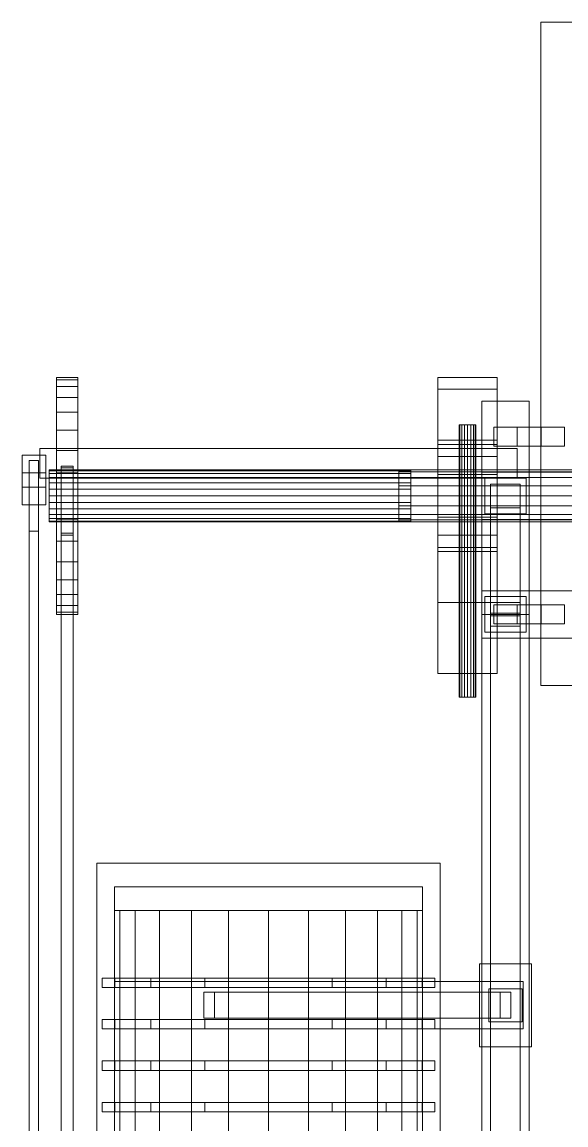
# Model space of a CAD drawing. Header units: millimetres. Extents: x -1970 to 34302, y -65268 to 6837.
# Drawn here: x 31644 to 32103, y -17031 to -16100 of the extents above; entities that cross this region are included whole.
import ezdxf

# ---------------------------------------------------------------- set-up
doc = ezdxf.new("R2010")
doc.units = ezdxf.units.MM
doc.layers.add('superior_tolva_provisional', color=7, linetype='Continuous', lineweight=0)

msp = doc.modelspace()

# ---------------------------------------------------------------- linework, layer by layer
at = {"layer": 'superior_tolva_provisional'}
for p, q in [((32082.083, -16660), (32082.083, -16100)), ((32082.083, -16100), (34182.083, -16100)), ((31673.083, -16400), (31673.083, -16401.921)), ((31673.083, -16400), (31691.083, -16400)), ((31673.083, -16401.921), (31673.083, -16407.612)), ((31691.083, -16401.921), (31673.083, -16401.921)), ((31691.083, -16401.921), (31691.083, -16400)), ((31691.083, -16401.921), (31691.083, -16407.612)), ((31995.083, -16650), (31995.083, -16400)), ((31995.083, -16400), (32045.083, -16400)), ((32045.083, -16400), (32045.083, -16650)), ((31673.083, -16407.612), (31673.083, -16416.853)), ((31691.083, -16407.612), (31673.083, -16407.612)), ((31691.083, -16407.612), (31691.083, -16416.853)), ((31995.083, -16590), (31995.083, -16410)), ((31995.083, -16410), (32045.083, -16410)), ((32045.083, -16410), (32045.083, -16590)), ((31673.083, -16416.853), (31673.083, -16429.289)), ((31691.083, -16416.853), (31673.083, -16416.853)), ((31691.083, -16416.853), (31691.083, -16429.289)), ((32032.083, -16420), (32072.083, -16420)), ((32032.083, -16420), (32032.083, -16500)), ((32072.083, -16500), (32072.083, -16420)), ((31673.083, -16429.289), (31673.083, -16444.443)), ((31691.083, -16429.289), (31673.083, -16429.289)), ((31691.083, -16429.289), (31691.083, -16444.443)), ((32013.083, -16440), (32013.616, -16440)), ((32013.083, -16440), (32013.083, -16670)), ((32013.616, -16440), (32015.134, -16440)), ((32013.616, -16670), (32013.616, -16440)), ((32015.134, -16440), (32017.404, -16440)), ((32015.134, -16670), (32015.134, -16440)), ((32017.404, -16440), (32020.083, -16440)), ((32017.404, -16670), (32017.404, -16440)), ((32020.083, -16440), (32022.762, -16440)), ((32020.083, -16670), (32020.083, -16440)), ((32022.762, -16440), (32025.033, -16440)), ((32022.762, -16670), (32022.762, -16440)), ((32025.033, -16440), (32026.55, -16440)), ((32025.033, -16670), (32025.033, -16440)), ((32026.55, -16440), (32027.083, -16440)), ((32026.55, -16670), (32026.55, -16440)), ((32027.083, -16670), (32027.083, -16440)), ((31673.083, -16444.443), (31673.083, -16461.732)), ((31691.083, -16444.443), (31673.083, -16444.443)), ((31691.083, -16444.443), (31691.083, -16461.732)), ((32042.26, -16442), (32061.907, -16442)), ((32042.26, -16458), (32042.26, -16442)), ((32082.26, -16442), (32042.26, -16442)), ((32061.907, -16442), (32061.907, -16458)), ((32061.907, -16442), (32101.907, -16442)), ((32082.26, -16442), (32082.26, -16458)), ((32101.907, -16442), (32082.26, -16442)), ((32101.907, -16458), (32101.907, -16442)), ((31659.083, -16485), (31659.083, -16460)), ((31659.083, -16460), (32062.083, -16460)), ((31995.083, -16456.578), (31995.083, -16453)), ((32045.083, -16453), (31995.083, -16453)), ((31995.083, -16456.578), (31995.083, -16466.766)), ((31995.083, -16456.578), (32045.083, -16456.578)), ((32061.907, -16458), (32042.26, -16458)), ((32042.26, -16458), (32082.26, -16458)), ((32045.083, -16453), (32045.083, -16456.578)), ((32045.083, -16456.578), (32045.083, -16466.766)), ((32061.907, -16458), (32101.907, -16458)), ((32062.083, -16460), (32062.083, -16485)), ((32082.26, -16458), (32101.907, -16458)), ((31644.083, -16480.433), (31644.083, -16465.567)), ((31644.083, -16465.567), (31664.083, -16465.567)), ((31644.083, -16465.567), (31644.083, -16492.567)), ((31664.083, -16465.567), (31664.083, -16480.433)), ((31664.083, -16492.567), (31664.083, -16465.567)), ((31673.083, -16461.732), (31673.083, -16480.491)), ((31691.083, -16461.732), (31673.083, -16461.732)), ((31691.083, -16461.732), (31691.083, -16480.491)), ((31995.083, -16466.766), (31995.083, -16482.014)), ((31995.083, -16466.766), (32045.083, -16466.766)), ((32045.083, -16466.766), (32045.083, -16482.014)), ((31650.083, -16470.226), (31658.083, -16470.226)), ((31650.083, -16529.774), (31650.083, -16470.226)), ((31650.083, -16470.226), (31650.083, -17400.226)), ((31658.083, -16470.226), (31658.083, -16529.774)), ((31658.083, -17400.226), (31658.083, -16470.226)), ((31667.083, -16478), (31667.083, -16478.75)), ((31667.083, -16478), (31972.083, -16478)), ((31677.083, -16474.892), (31687.083, -16474.892)), ((31677.083, -16476.355), (31677.083, -16474.892)), ((31677.083, -16474.892), (31677.083, -17414.643)), ((31687.083, -16476.355), (31677.083, -16476.355)), ((31677.083, -17416.105), (31677.083, -16476.355)), ((31687.083, -16474.892), (31687.083, -16476.355)), ((31687.083, -17414.643), (31687.083, -16474.892)), ((31687.083, -17416.105), (31687.083, -16476.355)), ((31962.083, -16479.675), (31962.083, -16478)), ((34302.083, -16478), (31962.083, -16478)), ((31972.083, -16478.75), (31972.083, -16478)), ((31664.083, -16480.433), (31644.083, -16480.433)), ((31644.083, -16480.433), (31644.083, -16507.433)), ((32062.083, -16485), (31659.083, -16485)), ((31664.083, -16480.433), (31664.083, -16507.433)), ((31667.083, -16478.75), (31667.083, -16480.947)), ((31972.083, -16478.75), (31667.083, -16478.75)), ((31667.083, -16480.947), (31667.083, -16484.444)), ((31972.083, -16480.947), (31667.083, -16480.947)), ((31667.083, -16484.444), (31667.083, -16489)), ((31972.083, -16484.444), (31667.083, -16484.444)), ((31673.083, -16480.491), (31673.083, -16500)), ((31691.083, -16480.491), (31673.083, -16480.491)), ((31691.083, -16480.491), (31691.083, -16500)), ((31962.083, -16479.675), (31962.083, -16484.444)), ((31962.083, -16479.675), (34302.083, -16479.675)), ((31962.083, -16484.444), (31962.083, -16491.581)), ((31962.083, -16484.444), (34302.083, -16484.444)), ((31972.083, -16478.75), (31972.083, -16480.947)), ((31972.083, -16480.947), (31972.083, -16484.444)), ((31972.083, -16484.444), (31972.083, -16489)), ((31995.083, -16482.014), (31995.083, -16500)), ((31995.083, -16482.014), (32045.083, -16482.014)), ((32032.083, -16520), (32032.083, -16480)), ((32032.083, -16480), (34232.083, -16480)), ((32034.583, -16485), (32069.583, -16485)), ((32034.583, -16515), (32034.583, -16485)), ((32045.083, -16482.014), (32045.083, -16500)), ((32069.583, -16485), (32069.583, -16515)), ((31664.083, -16492.567), (31644.083, -16492.567)), ((31644.083, -16492.567), (31644.083, -16507.433)), ((31664.083, -16507.433), (31664.083, -16492.567)), ((31667.083, -16489), (31667.083, -16494.306)), ((31972.083, -16489), (31667.083, -16489)), ((31667.083, -16494.306), (31667.083, -16500)), ((31972.083, -16494.306), (31667.083, -16494.306)), ((31962.083, -16491.581), (31962.083, -16500)), ((31962.083, -16491.581), (34302.083, -16491.581)), ((31972.083, -16489), (31972.083, -16494.306)), ((31972.083, -16494.306), (31972.083, -16500)), ((32064.583, -16489.966), (32039.583, -16489.966)), ((32039.583, -16489.966), (32039.583, -16510.034)), ((32039.583, -16589.966), (32039.583, -16489.966)), ((32064.583, -16510.034), (32064.583, -16489.966)), ((32064.583, -16589.966), (32064.583, -16489.966)), ((31667.083, -16500), (31667.083, -16505.694)), ((31972.083, -16500), (31667.083, -16500)), ((31667.083, -16505.694), (31667.083, -16511)), ((31972.083, -16505.694), (31667.083, -16505.694)), ((31673.083, -16500), (31673.083, -16519.509)), ((31691.083, -16500), (31673.083, -16500)), ((31691.083, -16500), (31691.083, -16519.509)), ((31962.083, -16500), (31962.083, -16508.419)), ((31962.083, -16500), (34302.083, -16500)), ((31972.083, -16500), (31972.083, -16505.694)), ((31972.083, -16505.694), (31972.083, -16511)), ((31995.083, -16500), (31995.083, -16517.986)), ((31995.083, -16500), (32045.083, -16500)), ((32032.083, -16500), (32072.083, -16500)), ((32032.083, -16500), (32032.083, -16600)), ((32045.083, -16500), (32045.083, -16517.986)), ((32072.083, -16600), (32072.083, -16500)), ((31644.083, -16507.433), (31664.083, -16507.433)), ((31667.083, -16511), (31667.083, -16515.556)), ((31972.083, -16511), (31667.083, -16511)), ((31667.083, -16515.556), (31667.083, -16519.053)), ((31972.083, -16515.556), (31667.083, -16515.556)), ((31962.083, -16508.419), (31962.083, -16515.556)), ((31962.083, -16508.419), (34302.083, -16508.419)), ((31962.083, -16515.556), (31962.083, -16520.325)), ((31962.083, -16515.556), (34302.083, -16515.556)), ((31972.083, -16511), (31972.083, -16515.556)), ((31972.083, -16515.556), (31972.083, -16519.053)), ((32069.583, -16515), (32034.583, -16515)), ((32039.583, -16510.034), (32064.583, -16510.034)), ((32039.583, -16510.034), (32039.583, -16610.034)), ((32064.583, -16610.034), (32064.583, -16510.034)), ((31667.083, -16519.053), (31667.083, -16521.25)), ((31972.083, -16519.053), (31667.083, -16519.053)), ((31667.083, -16521.25), (31667.083, -16522)), ((31972.083, -16521.25), (31667.083, -16521.25)), ((31972.083, -16522), (31667.083, -16522)), ((31673.083, -16519.509), (31673.083, -16538.268)), ((31691.083, -16519.509), (31673.083, -16519.509)), ((31691.083, -16519.509), (31691.083, -16538.268)), ((31962.083, -16520.325), (31962.083, -16522)), ((31962.083, -16520.325), (34302.083, -16520.325)), ((31962.083, -16522), (34302.083, -16522)), ((31972.083, -16519.053), (31972.083, -16521.25)), ((31972.083, -16521.25), (31972.083, -16522)), ((31995.083, -16517.986), (31995.083, -16533.234)), ((31995.083, -16517.986), (32045.083, -16517.986)), ((34232.083, -16520), (32032.083, -16520)), ((32045.083, -16517.986), (32045.083, -16533.234)), ((31658.083, -16529.774), (31650.083, -16529.774)), ((31650.083, -17459.774), (31650.083, -16529.774)), ((31658.083, -17459.774), (31658.083, -16529.774)), ((31677.083, -16531.319), (31687.083, -16531.319)), ((31677.083, -16533.256), (31677.083, -16531.319)), ((31677.083, -16531.319), (31677.083, -17448.404)), ((31687.083, -16533.256), (31677.083, -16533.256)), ((31677.083, -17450.341), (31677.083, -16533.256)), ((31687.083, -16531.319), (31687.083, -16533.256)), ((31687.083, -17448.404), (31687.083, -16531.319)), ((31687.083, -17450.341), (31687.083, -16533.256)), ((31995.083, -16533.234), (31995.083, -16543.422)), ((31995.083, -16533.234), (32045.083, -16533.234)), ((32045.083, -16533.234), (32045.083, -16543.422)), ((31673.083, -16538.268), (31673.083, -16555.557)), ((31691.083, -16538.268), (31673.083, -16538.268)), ((31691.083, -16538.268), (31691.083, -16555.557)), ((31995.083, -16543.422), (31995.083, -16547)), ((31995.083, -16543.422), (32045.083, -16543.422)), ((32045.083, -16543.422), (32045.083, -16547)), ((31995.083, -16547), (32045.083, -16547)), ((31673.083, -16555.557), (31673.083, -16570.711)), ((31691.083, -16555.557), (31673.083, -16555.557)), ((31691.083, -16555.557), (31691.083, -16570.711)), ((31673.083, -16570.711), (31673.083, -16583.147)), ((31691.083, -16570.711), (31673.083, -16570.711)), ((31691.083, -16570.711), (31691.083, -16583.147)), ((32032.083, -16620), (32032.083, -16580)), ((32032.083, -16580), (34232.083, -16580)), ((31673.083, -16583.147), (31673.083, -16592.388)), ((31691.083, -16583.147), (31673.083, -16583.147)), ((31691.083, -16583.147), (31691.083, -16592.388)), ((32045.083, -16590), (31995.083, -16590)), ((32034.583, -16585), (32069.583, -16585)), ((32034.583, -16615), (32034.583, -16585)), ((32039.583, -16610.034), (32039.583, -16589.966)), ((32039.583, -16589.966), (32064.583, -16589.966)), ((32064.583, -16589.966), (32064.583, -16610.034)), ((32069.583, -16585), (32069.583, -16615)), ((31673.083, -16592.388), (31673.083, -16598.079)), ((31691.083, -16592.388), (31673.083, -16592.388)), ((31673.083, -16598.079), (31673.083, -16600)), ((31691.083, -16598.079), (31673.083, -16598.079)), ((31691.083, -16592.388), (31691.083, -16598.079)), ((31691.083, -16598.079), (31691.083, -16600)), ((32039.583, -16598.878), (32064.583, -16598.878)), ((32039.583, -16601.122), (32039.583, -16598.878)), ((32039.583, -16598.878), (32039.583, -17798.878)), ((32042.26, -16592), (32061.907, -16592)), ((32042.26, -16608), (32042.26, -16592)), ((32082.26, -16592), (32042.26, -16592)), ((32061.907, -16592), (32061.907, -16608)), ((32061.907, -16592), (32101.907, -16592)), ((32064.583, -16598.878), (32064.583, -16601.122)), ((32064.583, -17798.878), (32064.583, -16598.878)), ((32082.26, -16592), (32082.26, -16608)), ((32101.907, -16592), (32082.26, -16592)), ((32101.907, -16608), (32101.907, -16592)), ((31691.083, -16600), (31673.083, -16600)), ((32032.083, -16600), (32072.083, -16600)), ((32032.083, -16600), (32032.083, -17800)), ((32064.583, -16601.122), (32039.583, -16601.122)), ((32039.583, -17801.122), (32039.583, -16601.122)), ((32061.907, -16608), (32042.26, -16608)), ((32042.26, -16608), (32082.26, -16608)), ((32061.907, -16608), (32101.907, -16608)), ((32064.583, -17801.122), (32064.583, -16601.122)), ((32072.083, -17800), (32072.083, -16600)), ((32082.26, -16608), (32101.907, -16608)), ((32069.583, -16615), (32034.583, -16615)), ((32064.583, -16610.034), (32039.583, -16610.034)), ((34232.083, -16620), (32032.083, -16620)), ((32045.083, -16650), (31995.083, -16650)), ((34182.083, -16660), (32082.083, -16660)), ((32013.616, -16670), (32013.083, -16670)), ((32013.616, -16670), (32015.134, -16670)), ((32015.134, -16670), (32017.404, -16670)), ((32017.404, -16670), (32020.083, -16670)), ((32020.083, -16670), (32022.762, -16670)), ((32022.762, -16670), (32025.033, -16670)), ((32025.033, -16670), (32026.55, -16670)), ((32026.55, -16670), (32027.083, -16670)), ((31707.083, -17570), (31707.083, -16810)), ((31707.083, -16810), (31997.083, -16810)), ((31997.083, -16810), (31997.083, -17570)), ((31722.083, -17350), (31722.083, -16830)), ((31722.083, -16830), (31982.083, -16830)), ((31982.083, -16830), (31982.083, -17350)), ((31722.083, -16850), (31726.513, -16850)), ((31722.083, -16850), (31722.083, -17330)), ((31726.513, -16850), (31739.5, -16850)), ((31726.513, -17330), (31726.513, -16850)), ((31739.5, -16850), (31760.159, -16850)), ((31739.5, -17330), (31739.5, -16850)), ((31760.159, -16850), (31787.083, -16850)), ((31760.159, -17330), (31760.159, -16850)), ((31787.083, -16850), (31818.437, -16850)), ((31787.083, -17330), (31787.083, -16850)), ((31818.437, -16850), (31852.083, -16850)), ((31818.437, -17330), (31818.437, -16850)), ((31852.083, -16850), (31885.73, -16850)), ((31852.083, -17330), (31852.083, -16850)), ((31885.73, -16850), (31917.083, -16850)), ((31885.73, -17330), (31885.73, -16850)), ((31917.083, -16850), (31944.007, -16850)), ((31917.083, -17330), (31917.083, -16850)), ((31944.007, -16850), (31964.667, -16850)), ((31944.007, -17330), (31944.007, -16850)), ((31964.667, -16850), (31977.654, -16850)), ((31964.667, -17330), (31964.667, -16850)), ((31977.654, -16850), (31982.083, -16850)), ((31977.654, -17330), (31977.654, -16850)), ((31982.083, -17330), (31982.083, -16850)), ((32030.083, -16965), (32030.083, -16895)), ((32030.083, -16895), (32074.083, -16895)), ((32074.083, -16895), (32074.083, -16965)), ((31711.683, -16907), (31722.371, -16907)), ((31711.683, -16907), (31711.683, -16915)), ((31722.371, -16915), (31711.683, -16915)), ((31722.083, -16950), (31722.083, -16910)), ((31722.083, -16910), (32067.083, -16910)), ((31722.371, -16907), (31752.805, -16907)), ((31722.371, -16915), (31722.371, -16907)), ((31722.371, -16915), (31752.805, -16915)), ((31752.805, -16907), (31798.354, -16907)), ((31752.805, -16915), (31752.805, -16907)), ((31752.805, -16915), (31798.354, -16915)), ((31798.354, -16907), (31852.083, -16907)), ((31798.354, -16915), (31798.354, -16907)), ((31798.354, -16915), (31852.083, -16915)), ((31852.083, -16907), (31905.812, -16907)), ((31852.083, -16915), (31852.083, -16907)), ((31852.083, -16915), (31905.812, -16915)), ((31905.812, -16907), (31951.361, -16907)), ((31905.812, -16915), (31905.812, -16907)), ((31905.812, -16915), (31951.361, -16915)), ((31951.361, -16907), (31981.796, -16907)), ((31951.361, -16915), (31951.361, -16907)), ((31951.361, -16915), (31981.796, -16915)), ((31981.796, -16907), (31992.483, -16907)), ((31981.796, -16915), (31981.796, -16907)), ((31981.796, -16915), (31992.483, -16915)), ((31992.483, -16915), (31992.483, -16907)), ((32038.083, -16944), (32038.083, -16916)), ((32038.083, -16916), (32066.083, -16916)), ((32066.083, -16916), (32066.083, -16944)), ((32067.083, -16910), (32067.083, -16950)), ((31806.581, -16919), (31797.586, -16919)), ((31797.586, -16919), (31797.586, -16941)), ((32047.586, -16919), (31797.586, -16919)), ((31806.581, -16941), (31806.581, -16919)), ((32056.581, -16919), (31806.581, -16919)), ((32047.586, -16941), (32047.586, -16919)), ((32047.586, -16919), (32056.581, -16919)), ((32056.581, -16919), (32056.581, -16941)), ((31711.683, -16942), (31722.371, -16942)), ((31711.683, -16942), (31711.683, -16950)), ((31722.371, -16942), (31752.805, -16942)), ((31722.371, -16950), (31722.371, -16942)), ((31752.805, -16942), (31798.354, -16942)), ((31752.805, -16950), (31752.805, -16942)), ((31797.586, -16941), (31806.581, -16941)), ((32047.586, -16941), (31797.586, -16941)), ((31798.354, -16942), (31852.083, -16942)), ((31798.354, -16950), (31798.354, -16942)), ((31806.581, -16941), (32056.581, -16941)), ((31852.083, -16942), (31905.812, -16942)), ((31852.083, -16950), (31852.083, -16942)), ((31905.812, -16942), (31951.361, -16942)), ((31905.812, -16950), (31905.812, -16942)), ((31951.361, -16942), (31981.796, -16942)), ((31951.361, -16950), (31951.361, -16942)), ((31981.796, -16942), (31992.483, -16942)), ((31981.796, -16950), (31981.796, -16942)), ((31992.483, -16950), (31992.483, -16942)), ((32066.083, -16944), (32038.083, -16944)), ((32056.581, -16941), (32047.586, -16941)), ((31722.371, -16950), (31711.683, -16950)), ((32067.083, -16950), (31722.083, -16950)), ((31722.371, -16950), (31752.805, -16950)), ((31752.805, -16950), (31798.354, -16950)), ((31798.354, -16950), (31852.083, -16950)), ((31852.083, -16950), (31905.812, -16950)), ((31905.812, -16950), (31951.361, -16950)), ((31951.361, -16950), (31981.796, -16950)), ((31981.796, -16950), (31992.483, -16950)), ((32074.083, -16965), (32030.083, -16965)), ((31711.683, -16977), (31722.371, -16977)), ((31711.683, -16977), (31711.683, -16985)), ((31722.371, -16977), (31752.805, -16977)), ((31722.371, -16985), (31722.371, -16977)), ((31752.805, -16977), (31798.354, -16977)), ((31752.805, -16985), (31752.805, -16977)), ((31798.354, -16977), (31852.083, -16977)), ((31798.354, -16985), (31798.354, -16977)), ((31852.083, -16977), (31905.812, -16977)), ((31852.083, -16985), (31852.083, -16977)), ((31905.812, -16977), (31951.361, -16977)), ((31905.812, -16985), (31905.812, -16977)), ((31951.361, -16977), (31981.796, -16977)), ((31951.361, -16985), (31951.361, -16977)), ((31981.796, -16977), (31992.483, -16977)), ((31981.796, -16985), (31981.796, -16977)), ((31992.483, -16985), (31992.483, -16977)), ((31722.371, -16985), (31711.683, -16985)), ((31722.371, -16985), (31752.805, -16985)), ((31752.805, -16985), (31798.354, -16985)), ((31798.354, -16985), (31852.083, -16985)), ((31852.083, -16985), (31905.812, -16985)), ((31905.812, -16985), (31951.361, -16985)), ((31951.361, -16985), (31981.796, -16985)), ((31981.796, -16985), (31992.483, -16985)), ((31711.683, -17012), (31722.371, -17012)), ((31711.683, -17012), (31711.683, -17020)), ((31722.371, -17012), (31752.805, -17012)), ((31722.371, -17020), (31722.371, -17012)), ((31752.805, -17012), (31798.354, -17012)), ((31752.805, -17020), (31752.805, -17012)), ((31798.354, -17012), (31852.083, -17012)), ((31798.354, -17020), (31798.354, -17012)), ((31852.083, -17012), (31905.812, -17012)), ((31852.083, -17020), (31852.083, -17012)), ((31905.812, -17012), (31951.361, -17012)), ((31905.812, -17020), (31905.812, -17012)), ((31951.361, -17012), (31981.796, -17012)), ((31951.361, -17020), (31951.361, -17012)), ((31981.796, -17012), (31992.483, -17012)), ((31981.796, -17020), (31981.796, -17012)), ((31992.483, -17020), (31992.483, -17012)), ((31722.371, -17020), (31711.683, -17020)), ((31722.371, -17020), (31752.805, -17020)), ((31752.805, -17020), (31798.354, -17020)), ((31798.354, -17020), (31852.083, -17020)), ((31852.083, -17020), (31905.812, -17020)), ((31905.812, -17020), (31951.361, -17020)), ((31951.361, -17020), (31981.796, -17020)), ((31981.796, -17020), (31992.483, -17020))]:
    msp.add_line(p, q, dxfattribs=at)

doc.saveas('drawing.dxf')
